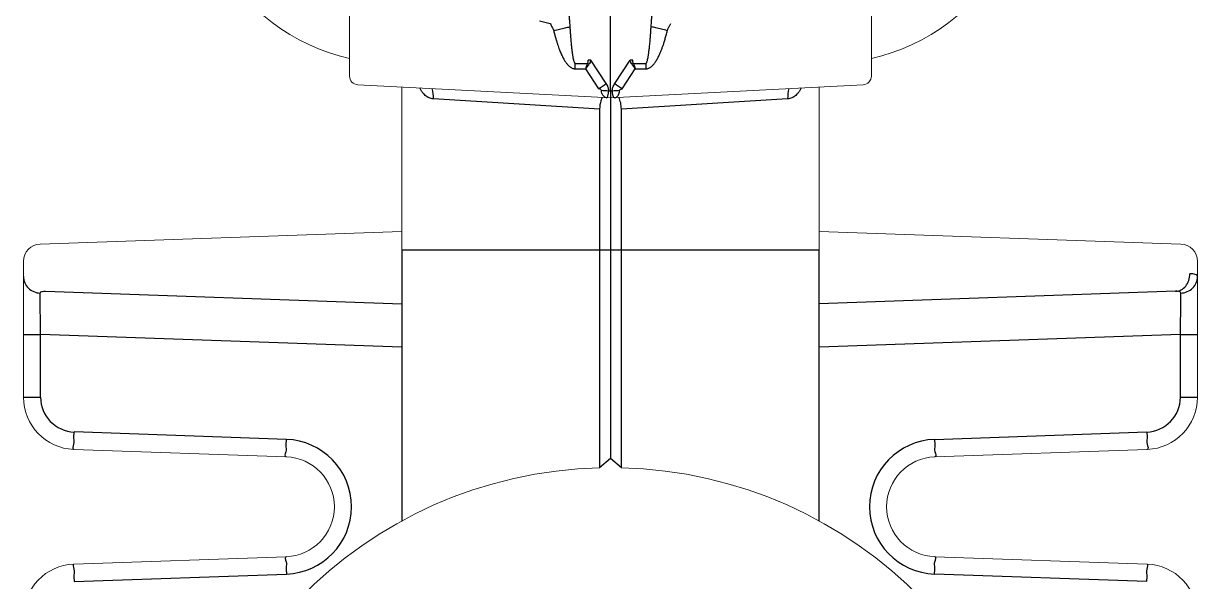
# Model space of a CAD drawing. Header units: millimetres. Extents: x 100 to 1590, y 100 to 694.
# Drawn here: x 1251.424 to 1253.829, y 532.886 to 534.029 of the extents above; entities that cross this region are included whole.
import ezdxf

# ---------------------------------------------------------------- set-up
doc = ezdxf.new("R2010")
doc.units = ezdxf.units.MM
doc.layers.add('OUTLINE', color=6, linetype='Continuous', lineweight=9)

msp = doc.modelspace()

# ---------------------------------------------------------------- linework, layer by layer
at = {"color": 9, "linetype": 'Continuous'}
for p, q in [((1252.6266, 533.8906), (1252.6266, 535.827)), ((1252.4811, 534.0349), (1252.5028, 534.0291)), ((1252.5544, 533.9473), (1252.5796, 533.9471)), ((1252.6179, 533.906), (1252.5862, 533.9541)), ((1252.6352, 533.906), (1252.6669, 533.9541)), ((1252.6735, 533.9471), (1252.6987, 533.9473)), ((1252.5544, 533.9363), (1252.5757, 533.9361)), ((1252.6024, 533.8956), (1252.5757, 533.9361)), ((1252.6507, 533.8956), (1252.6774, 533.9361)), ((1252.6774, 533.9361), (1252.6987, 533.9363)), ((1252.6266, 533.8906), (1252.6229, 533.8908)), ((1252.6302, 533.8908), (1252.6266, 533.8906)), ((1252.6043, 533.8539), (1252.2638, 533.8748)), ((1252.9894, 533.8748), (1252.6488, 533.8539)), ((1252.6043, 533.5649), (1252.1992, 533.5649)), ((1252.6266, 533.5649), (1252.6043, 533.5649)), ((1252.6488, 533.5649), (1252.6266, 533.5649)), ((1253.0539, 533.5649), (1252.6488, 533.5649)), ((1251.4242, 533.3919), (1251.4592, 533.3919)), ((1252.1992, 533.366), (1251.4592, 533.3919)), ((1251.4592, 533.2637), (1251.4592, 533.3919)), ((1253.7939, 533.3919), (1253.0539, 533.366)), ((1253.7939, 533.3919), (1253.8289, 533.3919)), ((1253.7939, 533.2637), (1253.7939, 533.3919)), ((1251.4242, 533.2637), (1251.4592, 533.2637)), ((1253.7939, 533.2637), (1253.8289, 533.2637)), ((1251.9628, 533.1774), (1251.528, 533.1925)), ((1253.2903, 533.1774), (1253.7251, 533.1925)), ((1251.528, 532.8862), (1251.9628, 532.9014)), ((1253.7251, 532.8862), (1253.2903, 532.9014))]:
    msp.add_line(p, q, dxfattribs=at)
at = {"color": 7, "linetype": 'Continuous'}
for p, q in [((1252.6266, 533.8906), (1252.6266, 533.8766)), ((1252.6266, 533.8766), (1252.6266, 533.5649)), ((1252.6043, 533.8539), (1252.6043, 533.5649)), ((1252.6488, 533.5649), (1252.6488, 533.8539)), ((1252.1992, 533.5649), (1252.1992, 533.01)), ((1252.6043, 533.5649), (1252.6043, 533.1193)), ((1252.6266, 533.5648), (1252.6266, 533.138)), ((1252.6488, 533.1193), (1252.6488, 533.5649)), ((1253.0539, 533.01), (1253.0539, 533.5649)), ((1251.4691, 533.4806), (1252.1992, 533.4551)), ((1253.784, 533.4806), (1253.0539, 533.4551)), ((1252.6266, 533.138), (1252.6043, 533.1193)), ((1252.6488, 533.1193), (1252.6266, 533.138))]:
    msp.add_line(p, q, dxfattribs=at)
at = {"color": 9, "linetype": 'Continuous'}
for centre, radius, start, end in [((1251.5563, 533.9418), 0.9981, 359.6843, 0.3154), ((1251.4495, 534.344), 1.1978, 340.0902, 340.6477), ((1251.4614, 534.7736), 1.3939, 323.0727, 323.5509), ((1252.5403, 533.8711), 0.0856, 60.3643, 62.6753), ((1252.7128, 533.871), 0.0856, 117.3247, 119.6352), ((1253.7885, 534.7712), 1.3899, 216.4486, 216.9281), ((1253.8045, 534.3443), 1.1987, 199.3527, 199.9097), ((1253.6979, 533.9418), 0.9991, 179.6849, 180.3154), ((1252.1811, 533.876), 0.0827, 359.1217, 13.7743), ((1251.6507, 535.3364), 1.7267, 303.4473, 304.0651), ((1252.6028, 533.65), 0.2417, 85.2262, 88.7776), ((1252.65, 533.6548), 0.2369, 91.1856, 94.81), ((1253.5765, 535.2976), 1.68, 235.9263, 236.5613), ((1253.0721, 533.876), 0.0827, 166.2257, 180.8783), ((1251.5305, 533.2637), 0.0713, 180.0001, 267.9998), ((1253.7226, 533.2637), 0.0713, 272.0019, 359.9981), ((1251.958, 533.0394), 0.138, 272.0003, 87.9997), ((1253.2951, 533.0394), 0.138, 92.0001, 267.9999)]:
    msp.add_arc(centre, radius, start, end, dxfattribs=at)
for points, start_tangent, end_tangent in [([(1252.5413, 534.0473), (1252.542, 534.04), (1252.5427, 534.0319), (1252.5433, 534.0225)], (0.093362, -0.995632), (0.062287, -0.998058)), ([(1252.7098, 534.0225), (1252.7104, 534.0309), (1252.711, 534.0392), (1252.7118, 534.0473)], (0.062213, 0.998063), (0.093066, 0.99566)), ([(1252.5028, 534.0291), (1252.5053, 534.0247), (1252.5078, 534.0199), (1252.5103, 534.0144)], (0.505982, -0.862544), (0.359297, -0.933223)), ([(1252.5103, 534.0144), (1252.5223, 534.0173), (1252.5336, 534.0201), (1252.5433, 534.0225)], (0.972021, 0.234895), (0.96937, 0.245604)), ([(1252.5103, 534.0144), (1252.5123, 534.0061), (1252.5143, 533.9987), (1252.5163, 533.992), (1252.5183, 533.9859), (1252.5201, 533.9804), (1252.522, 533.9754), (1252.5238, 533.9709), (1252.5256, 533.9668), (1252.5273, 533.963), (1252.5291, 533.9595), (1252.5308, 533.9564), (1252.5325, 533.9535), (1252.5342, 533.9508), (1252.5359, 533.9484), (1252.5376, 533.9462), (1252.5393, 533.9443), (1252.5427, 533.941), (1252.5447, 533.9396), (1252.5469, 533.9382), (1252.5493, 533.9372), (1252.5518, 533.9365), (1252.5544, 533.9363)], (0.234295, -0.972166), (0.99998, -0.006365)), ([(1252.5433, 534.0225), (1252.5439, 534.0146), (1252.5444, 534.0074), (1252.5449, 534.0009), (1252.5453, 533.9951), (1252.5458, 533.9898), (1252.5463, 533.9849), (1252.5467, 533.9806), (1252.5472, 533.9766), (1252.5476, 533.9729), (1252.548, 533.9696), (1252.5485, 533.9665), (1252.5489, 533.9637), (1252.5493, 533.9612), (1252.5502, 533.9568), (1252.551, 533.9533), (1252.5519, 533.9504), (1252.5544, 533.9473)], (0.062233, -0.998062), (0.999954, 0.009634)), ([(1252.6987, 533.9473), (1252.7007, 533.9492), (1252.7017, 533.9519), (1252.7026, 533.9553), (1252.7035, 533.9597), (1252.704, 533.9623), (1252.7045, 533.9653), (1252.7049, 533.9686), (1252.7054, 533.9724), (1252.7059, 533.9765), (1252.7064, 533.9811), (1252.707, 533.9862), (1252.7075, 533.9919), (1252.708, 533.9983), (1252.7086, 534.0055), (1252.7092, 534.0136), (1252.7098, 534.0225)], (0.999942, -0.010795), (0.062231, 0.998062)), ([(1252.6987, 533.9363), (1252.7015, 533.9365), (1252.7041, 533.9373), (1252.7064, 533.9383), (1252.7085, 533.9396), (1252.7105, 533.9411), (1252.7123, 533.9428), (1252.7142, 533.9447), (1252.716, 533.9468), (1252.7178, 533.9492), (1252.7197, 533.952), (1252.7216, 533.9551), (1252.7235, 533.9586), (1252.7255, 533.9624), (1252.7275, 533.9667), (1252.7295, 533.9715), (1252.7316, 533.9768), (1252.7338, 533.9827), (1252.736, 533.9893), (1252.7382, 533.9968), (1252.7405, 534.0051), (1252.7429, 534.0144)], (0.999988, 0.004814), (0.234275, 0.97217)), ([(1252.7429, 534.0144), (1252.7308, 534.0173), (1252.7196, 534.0201), (1252.7098, 534.0225)], (-0.972021, 0.234894), (-0.96937, 0.245604)), ([(1252.7429, 534.0144), (1252.745, 534.0193), (1252.7476, 534.0243), (1252.7504, 534.0291)], (0.35917, 0.933272), (0.505775, 0.862665)), ([(1252.5796, 533.9471), (1252.5807, 533.9502), (1252.581, 533.9543)], (0.468404, 0.883515), (0.000029, 1)), ([(1252.5862, 533.9541), (1252.5828, 533.9543), (1252.581, 533.9542)], (-0.9972, 0.074784), (-0.997747, -0.067082)), ([(1252.5862, 533.9541), (1252.5856, 533.9516), (1252.5848, 533.9493), (1252.5827, 533.9455)], (-0.194097, -0.980982), (-0.593919, -0.804525)), ([(1252.6721, 533.9543), (1252.6686, 533.9542), (1252.6669, 533.954)], (-0.999942, -0.010794), (-0.988071, -0.153999)), ([(1252.6705, 533.9455), (1252.6683, 533.9493), (1252.6675, 533.9516), (1252.6669, 533.9541)], (-0.594628, 0.804001), (-0.193692, 0.981062)), ([(1252.6735, 533.9471), (1252.6724, 533.9502), (1252.6721, 533.9543)], (-0.468243, 0.8836), (0.000089, 1)), ([(1252.2638, 533.8748), (1252.2592, 533.8754), (1252.2549, 533.8768), (1252.2509, 533.879), (1252.2471, 533.8818), (1252.2436, 533.8853), (1252.2403, 533.8896), (1252.2372, 533.8946), (1252.2359, 533.8971)], (-0.998143, 0.060909), (-0.447727, 0.89417)), ([(1252.608, 533.8916), (1252.6065, 533.8936), (1252.6024, 533.8956)], (-0.089302, 0.996005), (-0.928919, 0.370283)), ([(1252.6184, 533.877), (1252.6147, 533.8782), (1252.612, 533.8807), (1252.6101, 533.8836), (1252.6089, 533.8867), (1252.608, 533.8916)], (-0.998606, 0.052787), (-0.085663, 0.996324)), ([(1252.6229, 533.8908), (1252.6226, 533.8945), (1252.6217, 533.8983), (1252.6201, 533.9022), (1252.6179, 533.906)], (0.00754, 0.999972), (-0.55086, 0.834597)), ([(1252.6184, 533.877), (1252.6203, 533.879), (1252.6213, 533.8816), (1252.622, 533.8845), (1252.6225, 533.8876), (1252.6229, 533.8908)], (0.998696, -0.051059), (0.099248, 0.995063)), ([(1252.6302, 533.8908), (1252.6305, 533.8945), (1252.6314, 533.8984), (1252.6331, 533.9022), (1252.6352, 533.906)], (-0.010498, 0.999945), (0.549657, 0.83539)), ([(1252.6347, 533.877), (1252.6327, 533.8791), (1252.6315, 533.8826), (1252.6308, 533.886), (1252.6302, 533.8908)], (-0.998661, -0.051733), (-0.099486, 0.995039)), ([(1252.6347, 533.877), (1252.6377, 533.8778), (1252.6401, 533.8795), (1252.642, 533.8818), (1252.6436, 533.8848), (1252.6448, 533.889), (1252.6451, 533.8916)], (0.998619, 0.052545), (0.085981, 0.996297)), ([(1252.6451, 533.8916), (1252.6466, 533.8936), (1252.6507, 533.8956)], (0.080549, 0.996751), (0.928711, 0.370804)), ([(1253.0172, 533.8971), (1253.0159, 533.8946), (1253.0128, 533.8896), (1253.0095, 533.8853), (1253.006, 533.8818), (1253.0022, 533.8789), (1252.9981, 533.8768), (1252.9939, 533.8754), (1252.9894, 533.8748)], (-0.447728, -0.89417), (-0.998144, -0.060898)), ([(1251.4242, 533.5109), (1251.4268, 533.4982), (1251.4342, 533.4873), (1251.4453, 533.4799), (1251.4585, 533.4769)], (-0.000066, -1), (0.999321, -0.036832)), ([(1253.784, 533.4806), (1253.7953, 533.4836), (1253.8047, 533.4914), (1253.811, 533.5028), (1253.8131, 533.5162)], (0.999391, 0.034901), (-0.009577, 0.999954)), ([(1253.7946, 533.4769), (1253.8079, 533.4799), (1253.8189, 533.4873), (1253.8263, 533.4982), (1253.8289, 533.5109)], (0.999321, 0.036834), (-0.000068, 1)), ([(1253.8289, 533.5109), (1253.822, 533.5158), (1253.8131, 533.5162)], (-0.000007, 1), (-0.999732, -0.023154)), ([(1251.4585, 533.4769), (1251.4632, 533.4804), (1251.4691, 533.4806)], (0.00829, 0.999966), (0.999394, -0.034806)), ([(1253.7946, 533.4769), (1253.7899, 533.4804), (1253.784, 533.4806)], (-0.008568, 0.999963), (-0.999394, -0.034822)), ([(1251.4592, 533.3919), (1251.4591, 533.4033), (1251.4589, 533.4156), (1251.4588, 533.4287), (1251.4586, 533.4423), (1251.4585, 533.4559), (1251.4585, 533.468), (1251.4585, 533.4769)], (-0.013941, 0.999903), (0.008422, 0.999965)), ([(1253.7939, 533.3919), (1253.7941, 533.4035), (1253.7942, 533.416), (1253.7944, 533.4291), (1253.7945, 533.4428), (1253.7946, 533.4562), (1253.7947, 533.4682), (1253.7946, 533.4769)], (0.013937, 0.999903), (-0.008385, 0.999965)), ([(1251.5274, 533.1569), (1251.5273, 533.1674), (1251.5276, 533.1789), (1251.528, 533.1925)], (-0.999391, 0.034899), (0.034889, 0.999391)), ([(1253.7251, 533.1925), (1253.7256, 533.1789), (1253.7258, 533.1674), (1253.7258, 533.1569)], (0.034889, -0.999391), (-0.999391, -0.034899)), ([(1251.9622, 533.1418), (1251.9621, 533.1522), (1251.9624, 533.1637), (1251.9628, 533.1774)], (-0.999391, 0.034899), (0.034889, 0.999391)), ([(1253.2903, 533.1774), (1253.2908, 533.1637), (1253.291, 533.1522), (1253.291, 533.1418)], (0.034889, -0.999391), (-0.999391, -0.034899)), ([(1251.9622, 532.937), (1251.9621, 532.9266), (1251.9624, 532.9151), (1251.9628, 532.9014)], (-0.999391, -0.034899), (0.034889, -0.999391)), ([(1253.2903, 532.9014), (1253.2908, 532.9151), (1253.291, 532.9266), (1253.291, 532.937)], (0.034889, 0.999391), (-0.999391, 0.034899)), ([(1251.5274, 532.9218), (1251.5273, 532.9114), (1251.5276, 532.8999), (1251.528, 532.8862)], (-0.999391, -0.034899), (0.034889, -0.999391)), ([(1253.7251, 532.8862), (1253.7256, 532.8999), (1253.7258, 532.9114), (1253.7258, 532.9218)], (0.034889, 0.999391), (-0.999391, 0.034899))]:
    msp.add_spline(points, degree=3, dxfattribs=dict(at, start_tangent=start_tangent, end_tangent=end_tangent))
at = {"color": 7, "linetype": 'Continuous'}
for points, start_tangent, end_tangent in [([(1252.6095, 533.8775), (1252.607, 533.871), (1252.6043, 533.8539)], (-0.415864, -0.909427), (0, -1)), ([(1252.6488, 533.8539), (1252.6474, 533.8666), (1252.6436, 533.8775)], (0, 1), (-0.415454, 0.909614))]:
    msp.add_spline(points, degree=3, dxfattribs=dict(at, start_tangent=start_tangent, end_tangent=end_tangent))
at = {"layer": 'OUTLINE'}
for p, q in [((1252.0922, 533.9215), (1252.0922, 534.0467)), ((1253.1609, 533.9215), (1253.1609, 534.0467)), ((1252.6266, 533.8766), (1252.1091, 533.9037)), ((1252.1992, 533.899), (1252.1992, 533.5649)), ((1253.1441, 533.9037), (1252.6266, 533.8766)), ((1253.0539, 533.5649), (1253.0539, 533.899)), ((1252.1992, 533.6034), (1251.4586, 533.5775)), ((1253.7945, 533.5775), (1253.0539, 533.6034)), ((1251.4242, 533.2637), (1251.4242, 533.5419)), ((1253.8289, 533.2637), (1253.8289, 533.5419)), ((1251.9622, 533.1418), (1251.5274, 533.1569)), ((1253.291, 533.1418), (1253.7258, 533.1569)), ((1251.5274, 532.9218), (1251.9622, 532.937)), ((1253.7258, 532.9218), (1253.291, 532.937))]:
    msp.add_line(p, q, dxfattribs=at)
for centre, radius, start, end in [((1252.1812, 534.3575), 0.4097, 158.8815, 257.4414), ((1253.0719, 534.3575), 0.4097, 282.5586, 21.1185), ((1252.11, 533.9215), 0.0178, 180, 267), ((1253.1431, 533.9215), 0.0178, 273, 0), ((1251.4598, 533.5419), 0.0356, 92, 180), ((1253.7933, 533.5419), 0.0356, 0, 88), ((1251.5311, 533.2637), 0.1069, 180, 268), ((1253.722, 533.2637), 0.1069, 272, 0), ((1252.6266, 532.2289), 0.8906, 91.4325, 268.5675), ((1251.9586, 533.0394), 0.1024, 272, 88), ((1252.6266, 532.2289), 0.8906, 271.4325, 88.5675), ((1253.2945, 533.0394), 0.1024, 92, 268), ((1251.5311, 532.815), 0.1069, 92, 180), ((1253.722, 532.815), 0.1069, 0, 88)]:
    msp.add_arc(centre, radius, start, end, dxfattribs=at)

doc.saveas('drawing.dxf')
